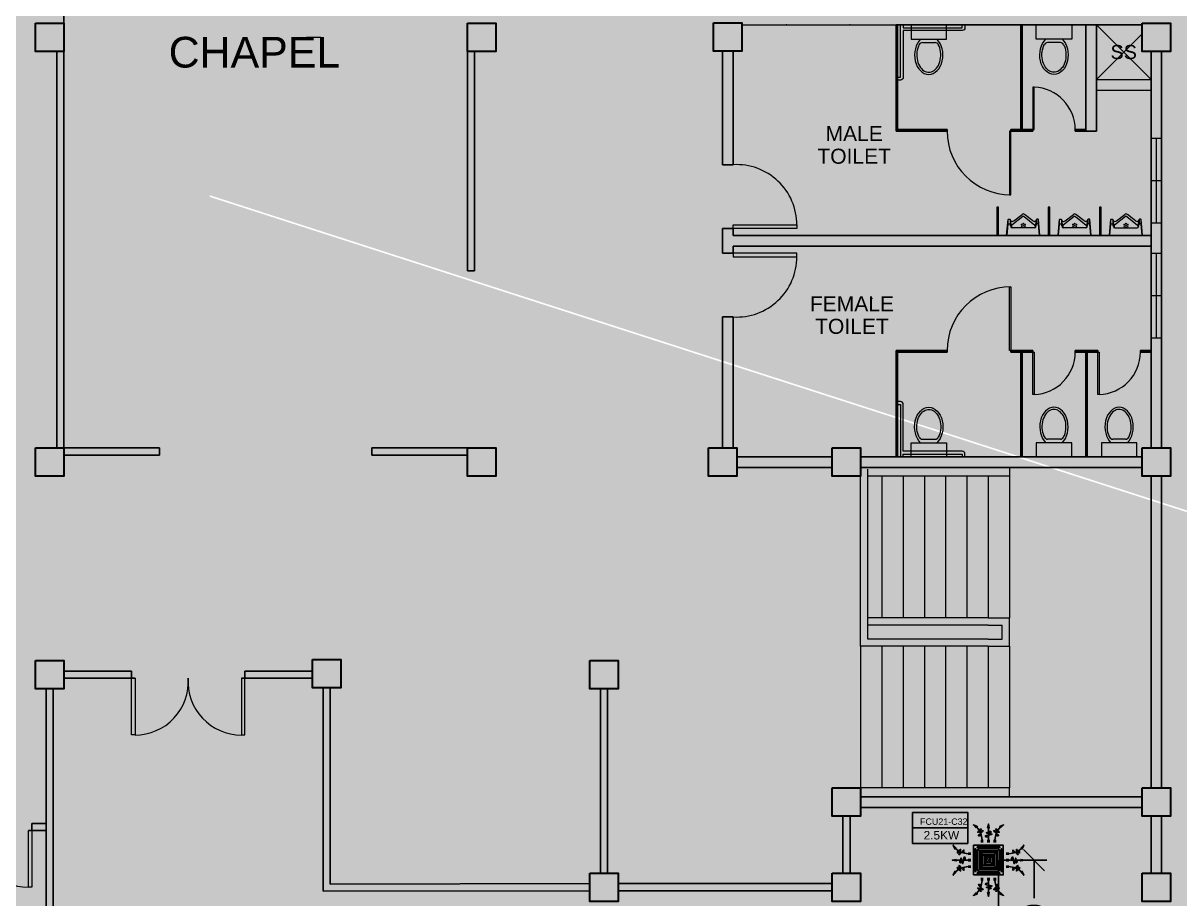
# Model space of a CAD drawing. Header units: millimetres. Extents: x -60 to 576, y -39 to 287.
# Drawn here: x 380.6 to 396.93, y 106.15 to 118.51 of the extents above; entities that cross this region are included whole.
import ezdxf

# ---------------------------------------------------------------- set-up
doc = ezdxf.new("R2010")
doc.units = ezdxf.units.MM
doc.header["$MEASUREMENT"] = 0
for name, color, linetype in [('AIR', 7, 'Continuous'), ('AIR-00', 7, 'Continuous'), ('AIR-01', 7, 'Continuous'), ('AIR-02', 7, 'Continuous'), ('AIR-04', 7, 'Continuous'), ('fcu drain', 7, 'Continuous'), ('label', 7, 'Continuous'), ('Legends', 7, 'Continuous'), ('M-AC-TEXT', 7, 'Continuous')]:
    doc.layers.add(name, color=color, linetype=linetype)
doc.layers.add('door', color=234, linetype='Continuous', lineweight=13)
doc.layers.add('road', color=1, linetype='Continuous', lineweight=20)
doc.styles.add('ar-dim-axis', font='romans.shx', dxfattribs={"width": 0.8})
doc.styles.add('OIP FONT', font='GOTHIC.TTF', dxfattribs={"height": 150})
doc.styles.get("Standard").update_dxf_attribs({"font": 'arial.ttf'})
doc.styles.add('SWISSLT175', font='swissl.ttf', dxfattribs={"height": 0.175})
doc.dimstyles.new('ar-dim-axis', dxfattribs={"dimtxt": 350, "dimasz": 250, "dimexe": 75, "dimexo": 75, "dimgap": 200, "dimtad": 1, "dimdec": 0, "dimzin": 12, "dimdsep": 46, "dimtxsty": 'ar-dim-axis', "dimblk": 'ARCHTICK', "dimcen": 120, "dimclrd": 11, "dimclre": 8, "dimclrt": 4, "dimadec": 0, "dimazin": 3, "dimtm": 1, "dimtfac": 1, "dimtdec": 0, "dimtix": 1, "dimtmove": 2, "dimatfit": 3, "dimldrblk": 'ARCHTICK', "dimfxl": 1, "dimtolj": 1, "dimtzin": 0, "dimarcsym": 1})
doc.dimstyles.new('Copy of dimension', dxfattribs={"dimtxt": 0.3, "dimasz": 0.3, "dimexe": 0.18, "dimexo": 0.0625, "dimgap": 0.09, "dimtad": 0, "dimzin": 0, "dimdsep": 46, "dimtxsty": 'Standard', "dimblk": 'OBLIQUE', "dimcen": 0.09, "dimclrd": 256, "dimclre": 256, "dimclrt": 256, "dimadec": 0, "dimazin": 0, "dimtfac": 1, "dimtofl": 0, "dimtmove": 0, "dimatfit": 3, "dimldrblk": 'OBLIQUE', "dimfxl": 1, "dimtolj": 1, "dimtzin": 0, "dimarcsym": 0})

# ---------------------------------------------------------------- blocks, each defined once
blk = doc.blocks.new('_ARCHTICK')
at = {"color": 0, "linetype": 'ByBlock', "const_width": 0.15}
blk.add_lwpolyline([(-0.5, -0.5), (0.5, 0.5)], dxfattribs=at)
blk = doc.blocks.new('FCU-13000P (CASSETTE SPLIT)')
at = {"layer": 'AIR-00', "ltscale": 3}
for p, q in [((0, 0.523), (0, 1)), ((-0.193, 0.558), (-0.193, 0.487)), ((-0.162, 0.558), (-0.162, 0.487)), ((-0.016, 0.558), (-0.016, 0.487)), ((0.016, 0.558), (0.016, 0.487)), ((0.162, 0.558), (0.162, 0.487)), ((0.193, 0.558), (0.193, 0.487)), ((-0.523, 0), (-1, 0)), ((-0.558, 0.193), (-0.487, 0.193)), ((-0.558, 0.162), (-0.487, 0.162)), ((-0.558, 0.016), (-0.487, 0.016)), ((0.558, 0.193), (0.487, 0.193)), ((0.558, 0.162), (0.487, 0.162)), ((0.558, 0.016), (0.487, 0.016)), ((0.523, 0), (1, 0)), ((-0.558, -0.016), (-0.487, -0.016)), ((-0.558, -0.162), (-0.487, -0.162)), ((-0.558, -0.193), (-0.487, -0.193)), ((0.558, -0.016), (0.487, -0.016)), ((0.558, -0.162), (0.487, -0.162)), ((0.558, -0.193), (0.487, -0.193)), ((-0.193, -0.558), (-0.193, -0.487)), ((-0.162, -0.558), (-0.162, -0.487)), ((-0.016, -0.558), (-0.016, -0.487)), ((0, -0.523), (0, -1)), ((0.016, -0.558), (0.016, -0.487)), ((0.162, -0.558), (0.162, -0.487)), ((0.193, -0.558), (0.193, -0.487))]:
    blk.add_line(p, q, dxfattribs=at)
at = {"layer": 'AIR-00'}
for p, q in [((0.295, -0.295), (-0.295, 0.295)), ((0.295, 0.295), (-0.295, -0.295))]:
    blk.add_line(p, q, dxfattribs=at)
at = {"layer": 'AIR-00', "ltscale": 3}
for points in [[(-0.335, 0.895), (-0.311, 0.932), (-0.416, 0.973)], [(-0.022, 0.89), (0.022, 0.89), (0, 1)], [(0.335, 0.895), (0.311, 0.932), (0.416, 0.973)], [(-0.895, 0.335), (-0.932, 0.311), (-0.973, 0.416)], [(0.895, 0.335), (0.932, 0.311), (0.973, 0.416)], [(-0.89, 0.022), (-0.89, -0.022), (-1, 0)], [(0.89, 0.022), (0.89, -0.022), (1, 0)], [(-0.895, -0.335), (-0.932, -0.311), (-0.973, -0.416)], [(0.895, -0.335), (0.932, -0.311), (0.973, -0.416)], [(-0.335, -0.895), (-0.311, -0.932), (-0.416, -0.973)], [(-0.022, -0.89), (0.022, -0.89), (0, -1)], [(0.335, -0.895), (0.311, -0.932), (0.416, -0.973)]]:
    blk.add_lwpolyline(points, close=True, dxfattribs=at)
at = {"layer": 'AIR-00'}
for points in [[(-0.323, 0.914, -0.171809), (-0.178, 0.558), (-0.178, 0.522)], [(0.323, 0.914, 0.171809), (0.178, 0.558), (0.178, 0.522)], [(-0.914, 0.323, 0.171809), (-0.558, 0.178), (-0.522, 0.178)], [(0.914, 0.323, -0.171809), (0.558, 0.178), (0.522, 0.178)], [(-0.914, -0.323, -0.171809), (-0.558, -0.178), (-0.522, -0.178)], [(0.914, -0.323, 0.171809), (0.558, -0.178), (0.522, -0.178)], [(-0.323, -0.914, 0.171809), (-0.178, -0.558), (-0.178, -0.522)], [(0.323, -0.914, -0.171809), (0.178, -0.558), (0.178, -0.522)]]:
    blk.add_lwpolyline(points, format="xyb", dxfattribs=at)
for points in [[(-0.26, -0.26), (0.26, -0.26), (0.26, 0.26), (-0.26, 0.26)], [(-0.21, -0.21), (0.21, -0.21), (0.21, 0.21), (-0.21, 0.21)], [(-0.16, -0.16), (0.16, -0.16), (0.16, 0.16), (-0.16, 0.16)], [(-0.11, -0.11), (0.11, -0.11), (0.11, 0.11), (-0.11, 0.11)], [(-0.06, -0.06), (0.06, -0.06), (0.06, 0.06), (-0.06, 0.06)]]:
    blk.add_lwpolyline(points, close=True, dxfattribs=at)
at = {"layer": 'AIR-00', "ltscale": 3}
for points in [[(-0.268, 0.84), (-0.231, 0.852), (-0.134, 0.882), (-0.422, 0.704), (0.005, 0.903), (-0.358, 0.645), (-0.239, 0.678), (-0.199, 0.69)], [(0.268, 0.84), (0.231, 0.852), (0.134, 0.882), (0.422, 0.704), (-0.005, 0.903), (0.358, 0.645), (0.239, 0.678), (0.199, 0.69)], [(-0.84, 0.268), (-0.852, 0.231), (-0.882, 0.134), (-0.704, 0.422), (-0.903, -0.005), (-0.645, 0.358), (-0.678, 0.239), (-0.69, 0.199)], [(0.84, 0.268), (0.852, 0.231), (0.882, 0.134), (0.704, 0.422), (0.903, -0.005), (0.645, 0.358), (0.678, 0.239), (0.69, 0.199)], [(-0.84, -0.268), (-0.852, -0.231), (-0.882, -0.134), (-0.704, -0.422), (-0.903, 0.005), (-0.645, -0.358), (-0.678, -0.239), (-0.69, -0.199)], [(0.84, -0.268), (0.852, -0.231), (0.882, -0.134), (0.704, -0.422), (0.903, 0.005), (0.645, -0.358), (0.678, -0.239), (0.69, -0.199)], [(-0.268, -0.84), (-0.231, -0.852), (-0.134, -0.882), (-0.422, -0.704), (0.005, -0.903), (-0.358, -0.645), (-0.239, -0.678), (-0.199, -0.69)], [(0.268, -0.84), (0.231, -0.852), (0.134, -0.882), (0.422, -0.704), (-0.005, -0.903), (0.358, -0.645), (0.239, -0.678), (0.199, -0.69)]]:
    blk.add_open_spline(points, degree=3, knots=[0.0032834, 0.0032834, 0.0032834, 0.0032834, 0.0712567, 0.1924075, 0.3347111, 0.5062145, 0.5813292, 0.5813292, 0.5813292, 0.5813292], dxfattribs=at)
for points in [[(0, 0.8), (0.077, 0.776), (-0.058, 0.755), (0.098, 0.718), (-0.087, 0.663), (0, 0.631)], [(-0.8, 0), (-0.776, -0.077), (-0.755, 0.058), (-0.718, -0.098), (-0.663, 0.087), (-0.631, 0)], [(0.8, 0), (0.776, -0.077), (0.755, 0.058), (0.718, -0.098), (0.663, 0.087), (0.631, 0)], [(0, -0.8), (0.077, -0.776), (-0.058, -0.755), (0.098, -0.718), (-0.087, -0.663), (0, -0.631)]]:
    blk.add_spline(points, degree=3, dxfattribs=at)
for points in [[(-0.416, 0.973), (-0.335, 0.895), (-0.311, 0.932)], [(0, 1), (-0.022, 0.89), (0.022, 0.89)], [(0.416, 0.973), (0.335, 0.895), (0.311, 0.932)], [(-0.973, 0.416), (-0.895, 0.335), (-0.932, 0.311)], [(0.973, 0.416), (0.895, 0.335), (0.932, 0.311)], [(-1, 0), (-0.89, 0.022), (-0.89, -0.022)], [(1, 0), (0.89, 0.022), (0.89, -0.022)], [(-0.973, -0.416), (-0.895, -0.335), (-0.932, -0.311)], [(0.973, -0.416), (0.895, -0.335), (0.932, -0.311)], [(-0.416, -0.973), (-0.335, -0.895), (-0.311, -0.932)], [(0, -1), (-0.022, -0.89), (0.022, -0.89)], [(0.416, -0.973), (0.335, -0.895), (0.311, -0.932)]]:
    blk.add_solid(points, dxfattribs=at)
at = {"layer": 'AIR-01'}
for points in [[(-0.31, 0.372), (0.31, 0.372), (0.31, 0.348), (-0.31, 0.348)], [(-0.373, 0.31), (-0.348, 0.31), (-0.348, -0.31), (-0.373, -0.31)], [(0.372, 0.31), (0.348, 0.31), (0.348, -0.31), (0.372, -0.31)], [(-0.31, -0.373), (0.31, -0.373), (0.31, -0.348), (-0.31, -0.348)]]:
    blk.add_lwpolyline(points, close=True, dxfattribs=at)
at = {"layer": 'AIR-02'}
blk.add_lwpolyline([(-0.26, -0.31), (0.26, -0.31, 0.414214), (0.31, -0.26), (0.31, 0.26, 0.414214), (0.26, 0.31), (-0.26, 0.31, 0.414214), (-0.31, 0.26), (-0.31, -0.26, 0.414214)], format="xyb", close=True, dxfattribs=at)
at = {"layer": 'AIR-04'}
blk.add_lwpolyline([(-0.41, -0.41), (0.41, -0.41), (0.41, 0.41), (-0.41, 0.41)], close=True, dxfattribs=at)
blk = doc.blocks.new('_Oblique')
at = {"color": 0, "linetype": 'ByBlock', "lineweight": -2}
blk.add_line((-0.5, -0.5), (0.5, 0.5), dxfattribs=at)
blk = doc.blocks.new('*D260')
at = {"lineweight": -2, "transparency": 16777216}
for p, q in [((394.431, 106.695), (395.051, 106.695)), ((394.871, 106.695), (394.871, 106.158)), ((394.871, 104.657), (394.871, 105.194)), ((394.431, 104.657), (395.051, 104.657))]:
    blk.add_line(p, q, dxfattribs=at)
at = {"layer": 'Defpoints', "color": 0, "transparency": 16777216}
for p in [(394.368, 106.695), (394.871, 106.695), (394.368, 104.657)]:
    blk.add_point(p, dxfattribs=at)
at = {"lineweight": -2, "transparency": 16777216, "xscale": 0.3, "yscale": 0.3, "zscale": 0.3}
for p, rotation in [((394.871, 106.695), 90), ((394.871, 104.657), 270)]:
    blk.add_blockref('_Oblique', p, dxfattribs=dict(at, rotation=rotation))
at = {"transparency": 16777216, "insert": (394.871, 105.676), "char_height": 0.3, "attachment_point": 5, "rotation": 90}
blk.add_mtext('\\A1;2.00', dxfattribs=at)

msp = doc.modelspace()

# ---------------------------------------------------------------- linework, layer by layer
at = {"color": 8, "lineweight": 25}
for p, q in [((381.173, 122.84), (381.173, 112.515)), ((390.748, 118.485), (392.926, 118.49)), ((381.073, 112.515), (381.073, 118.115)), ((386.873, 115.015), (386.873, 118.115)), ((386.973, 115.015), (386.973, 118.115)), ((386.973, 115.015), (386.873, 115.015)), ((381.173, 112.515), (382.523, 112.515)), ((381.173, 112.415), (382.523, 112.415)), ((382.523, 112.415), (382.523, 112.515)), ((385.523, 112.515), (386.873, 112.515)), ((385.523, 112.415), (385.523, 112.515)), ((385.523, 112.415), (386.873, 112.415)), ((388.748, 109.113), (388.748, 106.513)), ((388.848, 109.113), (388.848, 106.513))]:
    msp.add_line(p, q, dxfattribs=at)
at = {"color": 8, "linetype": 'ByBlock', "lineweight": 25}
for p, q in [((392.946, 118.49), (396.398, 118.49)), ((395.603, 116.99), (395.603, 118.49)), ((395.753, 116.99), (395.753, 118.49)), ((390.473, 118.117), (390.473, 116.515)), ((390.623, 118.117), (390.623, 116.515)), ((396.523, 118.115), (396.523, 115.688)), ((396.523, 118.115), (396.523, 115.588)), ((396.673, 118.115), (396.673, 112.515)), ((395.603, 116.99), (395.753, 116.99)), ((390.623, 116.515), (390.473, 116.515)), ((390.473, 115.615), (390.473, 115.265)), ((390.623, 115.615), (390.623, 115.515)), ((396.523, 115.515), (390.623, 115.515)), ((396.523, 115.588), (396.523, 112.515)), ((390.623, 115.365), (390.623, 115.265)), ((396.523, 115.365), (390.623, 115.365)), ((390.623, 114.366), (390.473, 114.366)), ((390.473, 114.365), (390.473, 112.516)), ((390.623, 114.365), (390.623, 112.515)), ((392.023, 112.39), (390.673, 112.39)), ((392.423, 112.39), (392.673, 112.39)), ((392.673, 112.39), (394.673, 112.39)), ((396.398, 112.39), (394.673, 112.39)), ((392.023, 112.24), (390.673, 112.24)), ((392.423, 112.24), (392.673, 112.24)), ((392.673, 112.24), (394.673, 112.24)), ((396.398, 112.24), (394.673, 112.24)), ((396.523, 112.115), (396.523, 107.715)), ((396.673, 112.115), (396.673, 107.715)), ((396.523, 107.715), (396.523, 110.988)), ((396.673, 107.715), (396.673, 110.988)), ((381.173, 109.363), (382.129, 109.363)), ((382.129, 109.263), (382.129, 109.363)), ((383.729, 109.363), (384.685, 109.363)), ((383.729, 109.263), (383.729, 109.363)), ((380.923, 109.113), (380.923, 103.538)), ((381.023, 109.113), (381.023, 103.538)), ((381.173, 109.263), (382.179, 109.263)), ((383.679, 109.263), (384.685, 109.263)), ((384.835, 109.128), (384.835, 106.258)), ((384.935, 109.128), (384.935, 106.358)), ((396.398, 107.59), (392.423, 107.59)), ((392.173, 106.513), (392.173, 107.315)), ((392.273, 106.513), (392.273, 107.315)), ((396.398, 107.44), (392.423, 107.44)), ((396.523, 107.315), (396.523, 106.513)), ((396.523, 106.513), (396.523, 107.315)), ((396.673, 107.315), (396.673, 106.513)), ((396.673, 106.513), (396.673, 107.315)), ((380.723, 107.213), (380.923, 107.213)), ((380.723, 107.113), (380.723, 107.213)), ((380.673, 107.113), (380.923, 107.113)), ((388.598, 106.363), (384.935, 106.358)), ((388.998, 106.363), (392.023, 106.363)), ((388.598, 106.263), (384.835, 106.258)), ((388.998, 106.263), (392.023, 106.263))]:
    msp.add_line(p, q, dxfattribs=at)
at = {"color": 8, "lineweight": 9}
for p, q in [((393.135, 118.49), (393.135, 118.29)), ((393.635, 118.49), (393.135, 118.49)), ((393.635, 118.29), (393.635, 118.49)), ((394.903, 118.29), (394.903, 118.49)), ((394.903, 118.49), (395.403, 118.49)), ((395.403, 118.49), (395.403, 118.29)), ((384.601, 118.315), (384.801, 118.315)), ((393.135, 118.29), (393.635, 118.29)), ((395.403, 118.29), (394.903, 118.29)), ((393.295, 118.24), (393.476, 118.24)), ((395.244, 118.24), (395.063, 118.24)), ((394.587, 115.724), (394.702, 115.814)), ((394.854, 115.724), (394.739, 115.814)), ((395.312, 115.724), (395.427, 115.814)), ((395.579, 115.724), (395.464, 115.814)), ((396.037, 115.724), (396.152, 115.814)), ((396.304, 115.724), (396.189, 115.814)), ((394.485, 115.518), (394.505, 115.74)), ((394.49, 115.518), (394.505, 115.675)), ((394.505, 115.676), (394.505, 115.74)), ((394.51, 115.745), (394.53, 115.745)), ((394.51, 115.68), (394.531, 115.68)), ((394.537, 115.731), (394.535, 115.74)), ((394.535, 115.74), (394.535, 115.677)), ((394.542, 115.641), (394.536, 115.676)), ((394.551, 115.643), (394.537, 115.731)), ((394.551, 115.643), (394.554, 115.626)), ((394.557, 115.715), (394.561, 115.715)), ((394.711, 115.782), (394.558, 115.662)), ((394.73, 115.782), (394.883, 115.662)), ((394.884, 115.715), (394.88, 115.715)), ((394.89, 115.643), (394.887, 115.626)), ((394.89, 115.643), (394.904, 115.731)), ((394.898, 115.641), (394.905, 115.676)), ((394.904, 115.731), (394.905, 115.74)), ((394.905, 115.74), (394.905, 115.677)), ((394.93, 115.745), (394.91, 115.745)), ((394.931, 115.68), (394.91, 115.68)), ((394.935, 115.676), (394.935, 115.74)), ((394.955, 115.518), (394.935, 115.74)), ((394.95, 115.518), (394.936, 115.675)), ((395.21, 115.518), (395.23, 115.74)), ((395.215, 115.518), (395.23, 115.675)), ((395.23, 115.676), (395.23, 115.74)), ((395.235, 115.745), (395.255, 115.745)), ((395.235, 115.68), (395.256, 115.68)), ((395.262, 115.731), (395.26, 115.74)), ((395.26, 115.74), (395.26, 115.677)), ((395.267, 115.641), (395.261, 115.676)), ((395.276, 115.643), (395.262, 115.731)), ((395.276, 115.643), (395.279, 115.626)), ((395.282, 115.715), (395.286, 115.715)), ((395.436, 115.782), (395.283, 115.662)), ((395.455, 115.782), (395.608, 115.662)), ((395.609, 115.715), (395.605, 115.715)), ((395.615, 115.643), (395.612, 115.626)), ((395.615, 115.643), (395.629, 115.731)), ((395.623, 115.641), (395.63, 115.676)), ((395.629, 115.731), (395.63, 115.74)), ((395.63, 115.74), (395.63, 115.677)), ((395.655, 115.745), (395.635, 115.745)), ((395.656, 115.68), (395.635, 115.68)), ((395.66, 115.676), (395.66, 115.74)), ((395.68, 115.518), (395.66, 115.74)), ((395.675, 115.518), (395.661, 115.675)), ((395.935, 115.518), (395.955, 115.74)), ((395.94, 115.518), (395.955, 115.675)), ((395.955, 115.676), (395.955, 115.74)), ((395.96, 115.745), (395.98, 115.745)), ((395.96, 115.68), (395.981, 115.68)), ((395.987, 115.731), (395.985, 115.74)), ((395.985, 115.74), (395.985, 115.677)), ((395.992, 115.641), (395.986, 115.676)), ((396.001, 115.643), (395.987, 115.731)), ((396.001, 115.643), (396.004, 115.626)), ((396.007, 115.715), (396.011, 115.715)), ((396.161, 115.782), (396.008, 115.662)), ((396.18, 115.782), (396.333, 115.662)), ((396.334, 115.715), (396.33, 115.715)), ((396.34, 115.643), (396.337, 115.626)), ((396.34, 115.643), (396.354, 115.731)), ((396.348, 115.641), (396.355, 115.676)), ((396.354, 115.731), (396.355, 115.74)), ((396.355, 115.74), (396.355, 115.677)), ((396.38, 115.745), (396.36, 115.745)), ((396.381, 115.68), (396.36, 115.68)), ((396.385, 115.676), (396.385, 115.74)), ((396.405, 115.518), (396.385, 115.74)), ((396.4, 115.518), (396.386, 115.675)), ((394.493, 115.515), (394.488, 115.515)), ((394.948, 115.515), (394.493, 115.515)), ((394.879, 115.625), (394.562, 115.625)), ((394.634, 115.515), (394.564, 115.515)), ((394.948, 115.515), (394.952, 115.515)), ((395.218, 115.515), (395.213, 115.515)), ((395.673, 115.515), (395.218, 115.515)), ((395.604, 115.625), (395.287, 115.625)), ((395.359, 115.515), (395.289, 115.515)), ((395.673, 115.515), (395.677, 115.515)), ((395.943, 115.515), (395.938, 115.515)), ((395.943, 115.515), (396.398, 115.515)), ((396.012, 115.625), (396.329, 115.625)), ((396.256, 115.515), (396.326, 115.515)), ((396.398, 115.515), (396.402, 115.515)), ((393.135, 112.39), (393.135, 112.59)), ((393.135, 112.59), (393.635, 112.59)), ((393.295, 112.64), (393.476, 112.64)), ((393.635, 112.59), (393.635, 112.39)), ((394.903, 112.59), (394.903, 112.39)), ((395.403, 112.59), (394.903, 112.59)), ((395.244, 112.64), (395.063, 112.64)), ((395.403, 112.39), (395.403, 112.59)), ((395.823, 112.59), (395.823, 112.39)), ((396.323, 112.59), (395.823, 112.59)), ((396.164, 112.64), (395.983, 112.64)), ((396.323, 112.39), (396.323, 112.59)), ((393.635, 112.39), (393.135, 112.39)), ((394.903, 112.39), (395.403, 112.39)), ((395.823, 112.39), (396.323, 112.39))]:
    msp.add_line(p, q, dxfattribs=at)
at = {"color": 8, "linetype": 'ByBlock', "lineweight": 9}
for p, q in [((395.753, 118.49), (396.523, 117.72)), ((396.398, 118.365), (395.753, 117.72)), ((395.753, 117.72), (396.523, 117.72)), ((395.753, 117.57), (396.523, 117.57)), ((396.523, 116.888), (396.673, 116.888)), ((396.598, 116.888), (396.598, 115.688)), ((396.673, 116.888), (396.673, 115.688)), ((396.673, 116.288), (396.523, 116.288)), ((396.673, 115.688), (396.523, 115.688)), ((396.523, 115.515), (396.523, 115.615)), ((396.523, 115.365), (396.523, 115.265)), ((396.523, 115.265), (396.673, 115.265)), ((396.598, 115.265), (396.598, 114.065)), ((396.673, 115.265), (396.673, 114.065)), ((396.673, 114.665), (396.523, 114.665)), ((396.673, 114.065), (396.523, 114.065)), ((390.623, 112.515), (390.473, 112.515)), ((392.423, 112.115), (392.423, 112.24)), ((392.523, 112.115), (392.523, 112.215)), ((394.523, 112.24), (394.523, 112.115)), ((392.423, 109.715), (392.423, 112.115)), ((392.523, 109.815), (392.523, 112.115)), ((394.523, 112.115), (392.523, 112.115)), ((392.723, 112.115), (392.723, 110.115)), ((393.023, 112.115), (393.023, 110.115)), ((393.323, 112.115), (393.323, 110.115)), ((393.623, 112.115), (393.623, 110.115)), ((393.923, 112.115), (393.923, 110.115)), ((394.223, 112.115), (394.223, 110.115)), ((394.523, 112.115), (394.523, 110.115)), ((394.223, 110.115), (392.523, 110.115)), ((394.223, 110.115), (394.523, 110.115)), ((394.523, 110.015), (394.523, 110.115)), ((394.223, 110.015), (392.523, 110.015)), ((394.223, 110.015), (394.423, 110.015)), ((394.423, 109.815), (394.423, 110.015)), ((394.523, 109.815), (394.523, 110.015)), ((394.223, 109.815), (392.523, 109.815)), ((394.223, 109.815), (394.423, 109.815)), ((394.523, 109.715), (394.523, 109.815)), ((394.223, 109.715), (392.423, 109.715)), ((392.423, 109.715), (392.423, 107.715)), ((392.723, 109.715), (392.723, 107.715)), ((393.023, 109.715), (393.023, 107.715)), ((393.323, 109.715), (393.323, 107.715)), ((393.623, 109.715), (393.623, 107.715)), ((393.923, 109.715), (393.923, 107.715)), ((394.223, 109.715), (394.223, 107.715)), ((394.223, 109.715), (394.523, 109.715)), ((394.523, 109.715), (394.523, 107.715)), ((394.523, 107.715), (392.423, 107.715)), ((392.423, 107.59), (392.423, 107.715)), ((394.523, 107.59), (394.523, 107.715)), ((380.773, 107.113), (380.673, 107.113)), ((392.423, 106.513), (392.423, 106.388))]:
    msp.add_line(p, q, dxfattribs=at)
at = {"color": 8, "linetype": 'ByBlock', "lineweight": 25, "ltscale": 0.3}
for p, q in [((390.623, 115.615), (390.473, 115.615)), ((390.623, 115.265), (390.473, 115.265))]:
    msp.add_line(p, q, dxfattribs=at)
at = {"color": 8, "lineweight": 35}
msp.add_lwpolyline([(380.773, 118.515), (381.173, 118.515), (381.173, 118.115), (380.773, 118.115)], close=True, dxfattribs=at)
at = {"color": 8, "linetype": 'ByBlock', "lineweight": 35}
for points in [[(386.873, 118.515), (387.273, 118.515), (387.273, 118.115), (386.873, 118.115)], [(390.348, 118.517), (390.748, 118.517), (390.748, 118.117), (390.348, 118.117)], [(396.398, 118.515), (396.798, 118.515), (396.798, 118.115), (396.398, 118.115)], [(380.773, 112.515), (381.173, 112.515), (381.173, 112.115), (380.773, 112.115)], [(386.873, 112.515), (387.273, 112.515), (387.273, 112.115), (386.873, 112.115)], [(390.273, 112.515), (390.673, 112.515), (390.673, 112.115), (390.273, 112.115)], [(392.023, 112.515), (392.423, 112.515), (392.423, 112.115), (392.023, 112.115)], [(396.398, 112.515), (396.798, 112.515), (396.798, 112.115), (396.398, 112.115)], [(380.773, 109.513), (381.173, 109.513), (381.173, 109.113), (380.773, 109.113)], [(384.685, 109.528), (385.085, 109.528), (385.085, 109.128), (384.685, 109.128)], [(388.598, 109.513), (388.998, 109.513), (388.998, 109.113), (388.598, 109.113)], [(392.023, 107.715), (392.423, 107.715), (392.423, 107.315), (392.023, 107.315)], [(396.398, 107.715), (396.798, 107.715), (396.798, 107.315), (396.398, 107.315)], [(388.598, 106.513), (388.998, 106.513), (388.998, 106.113), (388.598, 106.113)], [(392.023, 106.513), (392.423, 106.513), (392.423, 106.113), (392.023, 106.113)], [(396.398, 106.513), (396.798, 106.513), (396.798, 106.113), (396.398, 106.113)]]:
    msp.add_lwpolyline(points, close=True, dxfattribs=at)
at = {"color": 8, "linetype": 'ByBlock', "lineweight": 25}
for points in [[(392.926, 118.49), (392.946, 118.49), (392.946, 117.01), (392.926, 117.01)], [(394.703, 118.49), (394.683, 118.49), (394.683, 117.01), (394.703, 117.01)], [(392.926, 116.99), (392.926, 117.01), (393.644, 117.01), (393.644, 116.99)], [(394.544, 116.99), (394.544, 117.01), (394.853, 117.01), (394.853, 116.99)], [(395.453, 116.99), (395.603, 116.99), (395.603, 117.01), (395.453, 117.01)]]:
    msp.add_lwpolyline(points, close=True, dxfattribs=at)
at = {"color": 8, "linetype": 'ByBlock', "lineweight": 9, "ltscale": 0.4}
msp.add_lwpolyline([(393.026, 117.75, -0.414214), (392.986, 117.71), (392.946, 117.71), (392.946, 117.75), (392.986, 117.75), (392.986, 118.49), (393.026, 118.49), (393.026, 118.45), (393.856, 118.45), (393.856, 118.49), (393.896, 118.49), (393.896, 118.45, -0.414214), (393.856, 118.41), (393.026, 118.41)], format="xyb", close=True, dxfattribs=at)
at = {"color": 8, "linetype": 'ByBlock', "lineweight": 13}
for points in [[(394.853, 117.01), (394.873, 117.01), (394.873, 117.61), (394.853, 117.61)], [(394.544, 116.99), (394.524, 116.99), (394.524, 116.09), (394.544, 116.09)], [(394.544, 116.99), (394.524, 116.99), (394.524, 116.09), (394.544, 116.09)]]:
    msp.add_lwpolyline(points, close=True, dxfattribs=at)
at = {"color": 8, "lineweight": 9}
for points in [[(396.523, 116.888), (396.673, 116.888), (396.673, 115.688), (396.523, 115.688)], [(396.523, 115.265), (396.673, 115.265), (396.673, 114.065), (396.523, 114.065)]]:
    msp.add_lwpolyline(points, close=True, dxfattribs=at)
at = {"color": 8, "linetype": 'ByBlock', "lineweight": 9}
for points in [[(394.368, 115.915), (394.348, 115.915), (394.348, 115.515), (394.368, 115.515)], [(395.093, 115.915), (395.073, 115.915), (395.073, 115.515), (395.093, 115.515)], [(395.818, 115.915), (395.798, 115.915), (395.798, 115.515), (395.818, 115.515)], [(380.773, 109.513), (381.173, 109.513), (381.173, 109.113), (380.773, 109.113)], [(384.685, 109.528), (385.085, 109.528), (385.085, 109.128), (384.685, 109.128)]]:
    msp.add_lwpolyline(points, close=True, dxfattribs=at)
at = {"color": 8, "lineweight": 13, "ltscale": 0.03}
for points in [[(390.623, 115.615), (390.623, 115.665), (391.523, 115.665), (391.523, 115.615)], [(390.623, 115.265), (390.623, 115.215), (391.523, 115.215), (391.523, 115.265)], [(382.129, 109.263), (382.179, 109.263), (382.179, 108.463), (382.129, 108.463)], [(383.729, 109.263), (383.679, 109.263), (383.679, 108.463), (383.729, 108.463)], [(380.673, 107.113), (380.723, 107.113), (380.723, 106.313), (380.673, 106.313)]]:
    msp.add_lwpolyline(points, close=True, dxfattribs=at)
at = {"color": 8, "lineweight": 9}
for centre in [(394.695, 115.672), (394.695, 115.647), (394.72, 115.685), (394.72, 115.66), (394.72, 115.635), (394.745, 115.672), (394.745, 115.647), (395.42, 115.672), (395.42, 115.647), (395.445, 115.685), (395.445, 115.66), (395.445, 115.635), (395.47, 115.672), (395.47, 115.647), (396.145, 115.672), (396.145, 115.647), (396.17, 115.685), (396.17, 115.66), (396.17, 115.635), (396.195, 115.672), (396.195, 115.647)]:
    msp.add_circle(centre, 0.004, dxfattribs=at)
for centre, radius, start, end in [((393.295, 118.19), 0.05, 90, 151.8499), ((393.476, 118.19), 0.05, 28.0084, 90), ((395.063, 118.19), 0.05, 90, 151.9916), ((395.244, 118.19), 0.05, 28.1501, 90), ((394.72, 115.79), 0.03, 52.8153, 127.1847), ((395.445, 115.79), 0.03, 52.8153, 127.1847), ((396.17, 115.79), 0.03, 52.8153, 127.1847), ((394.51, 115.74), 0.005, 90, 180), ((394.51, 115.675), 0.005, 90, 176.5318), ((394.53, 115.74), 0.005, 0, 90), ((394.531, 115.675), 0.005, 10.3048, 90), ((394.557, 115.735), 0.02, 189.2901, 270), ((394.562, 115.645), 0.02, 190.3048, 270), ((394.571, 115.646), 0.02, 129.3163, 189.2901), ((394.561, 115.755), 0.04, 270, 309.3163), ((394.72, 115.77), 0.015, 50.6837, 129.3163), ((394.88, 115.755), 0.04, 230.6837, 270), ((394.879, 115.645), 0.02, 270, 349.6952), ((394.87, 115.646), 0.02, 350.7099, 50.6837), ((394.884, 115.735), 0.02, 270, 350.7099), ((394.91, 115.74), 0.005, 90, 180), ((394.91, 115.675), 0.005, 90, 169.6952), ((394.93, 115.74), 0.005, 0, 90), ((394.931, 115.675), 0.005, 3.4682, 90), ((395.235, 115.74), 0.005, 90, 180), ((395.235, 115.675), 0.005, 90, 176.5318), ((395.255, 115.74), 0.005, 0, 90), ((395.256, 115.675), 0.005, 10.3048, 90), ((395.282, 115.735), 0.02, 189.2901, 270), ((395.287, 115.645), 0.02, 190.3048, 270), ((395.296, 115.646), 0.02, 129.3163, 189.2901), ((395.286, 115.755), 0.04, 270, 309.3163), ((395.445, 115.77), 0.015, 50.6837, 129.3163), ((395.605, 115.755), 0.04, 230.6837, 270), ((395.604, 115.645), 0.02, 270, 349.6952), ((395.595, 115.646), 0.02, 350.7099, 50.6837), ((395.609, 115.735), 0.02, 270, 350.7099), ((395.635, 115.74), 0.005, 90, 180), ((395.635, 115.675), 0.005, 90, 169.6952), ((395.655, 115.74), 0.005, 0, 90), ((395.656, 115.675), 0.005, 3.4682, 90), ((395.96, 115.74), 0.005, 90, 180), ((395.96, 115.675), 0.005, 90, 176.5318), ((395.98, 115.74), 0.005, 0, 90), ((395.981, 115.675), 0.005, 10.3048, 90), ((396.007, 115.735), 0.02, 189.2901, 270), ((396.012, 115.645), 0.02, 190.3048, 270), ((396.021, 115.646), 0.02, 129.3163, 189.2901), ((396.011, 115.755), 0.04, 270, 309.3163), ((396.17, 115.77), 0.015, 50.6837, 129.3163), ((396.33, 115.755), 0.04, 230.6837, 270), ((396.329, 115.645), 0.02, 270, 349.6952), ((396.32, 115.646), 0.02, 350.7099, 50.6837), ((396.334, 115.735), 0.02, 270, 350.7099), ((396.36, 115.74), 0.005, 90, 180), ((396.36, 115.675), 0.005, 90, 169.6952), ((396.38, 115.74), 0.005, 0, 90), ((396.381, 115.675), 0.005, 3.4682, 90), ((394.488, 115.518), 0.003, 176.1859, 270), ((394.493, 115.518), 0.003, 176.5318, 270), ((394.695, 115.622), 0.004, 35.6754, 144.3246), ((394.745, 115.622), 0.004, 35.6754, 144.3246), ((394.948, 115.518), 0.003, 270, 3.4682), ((394.952, 115.518), 0.003, 270, 3.8141), ((395.213, 115.518), 0.003, 176.1859, 270), ((395.218, 115.518), 0.003, 176.5318, 270), ((395.42, 115.622), 0.004, 35.6754, 144.3246), ((395.47, 115.622), 0.004, 35.6754, 144.3246), ((395.673, 115.518), 0.003, 270, 3.4682), ((395.677, 115.518), 0.003, 270, 3.8141), ((395.938, 115.518), 0.003, 176.1859, 270), ((395.943, 115.518), 0.003, 176.5318, 270), ((396.145, 115.622), 0.004, 35.6754, 144.3246), ((396.195, 115.622), 0.004, 35.6754, 144.3246), ((396.398, 115.518), 0.003, 270, 3.4682), ((396.402, 115.518), 0.003, 270, 3.8141), ((393.295, 112.69), 0.05, 208.1501, 270), ((393.476, 112.69), 0.05, 270, 331.9916), ((395.063, 112.69), 0.05, 208.0084, 270), ((395.244, 112.69), 0.05, 270, 331.8499), ((395.983, 112.69), 0.05, 208.0084, 270), ((396.164, 112.69), 0.05, 270, 331.8499)]:
    msp.add_arc(centre, radius, start, end, dxfattribs=at)
at = {"color": 8, "linetype": 'ByBlock', "lineweight": 13}
for centre, radius, start, end in [((394.852, 117.009), 0.601, 0.0238, 88.0341), ((394.544, 116.99), 0.9, 180, 270)]:
    msp.add_arc(centre, radius, start, end, dxfattribs=at)
at = {"color": 8, "lineweight": 13, "ltscale": 0.03}
for centre, radius, start, end in [((390.672, 115.665), 0.851, 0, 93.2732), ((390.672, 115.215), 0.851, 266.7268, 0), ((382.179, 109.214), 0.752, 270, 3.6952), ((383.679, 109.214), 0.752, 176.3048, 270), ((380.673, 107.064), 0.752, 176.3048, 270)]:
    msp.add_arc(centre, radius, start, end, dxfattribs=at)
at = {"color": 8, "lineweight": 9}
for centre, major_axis in [((393.385, 118.065), (0, 0.275)), ((395.153, 112.815), (0, -0.275)), ((396.073, 112.815), (0, -0.275))]:
    msp.add_ellipse(centre, major_axis=major_axis, ratio=0.727273, start_param=0.612555, end_param=5.670631, dxfattribs=at)
at = {"color": 8, "lineweight": 9, "extrusion": (0, 0, -1)}
for centre, major_axis in [((395.153, 118.065), (0, 0.275)), ((393.385, 112.815), (0, -0.275))]:
    msp.add_ellipse(centre, major_axis=major_axis, ratio=0.727273, start_param=0.612555, end_param=5.670631, dxfattribs=at)
at = {"color": 8, "lineweight": 9}
for points in [[(393.251, 118.213), (393.242, 118.197), (393.235, 118.179), (393.208, 118.088), (393.213, 118), (393.271, 117.869), (393.321, 117.827), (393.419, 117.814), (393.471, 117.84), (393.545, 117.951), (393.563, 118.035), (393.547, 118.149), (393.536, 118.184), (393.52, 118.213)], [(395.288, 118.213), (395.296, 118.197), (395.304, 118.179), (395.331, 118.088), (395.326, 118), (395.268, 117.869), (395.218, 117.827), (395.12, 117.814), (395.067, 117.84), (394.993, 117.951), (394.976, 118.035), (394.991, 118.149), (395.003, 118.184), (395.018, 118.213)], [(393.251, 112.666), (393.242, 112.682), (393.235, 112.701), (393.208, 112.792), (393.213, 112.879), (393.271, 113.011), (393.321, 113.052), (393.419, 113.065), (393.471, 113.039), (393.545, 112.928), (393.563, 112.844), (393.547, 112.731), (393.536, 112.696), (393.52, 112.666)], [(395.288, 112.666), (395.296, 112.682), (395.304, 112.701), (395.331, 112.792), (395.326, 112.879), (395.268, 113.011), (395.218, 113.052), (395.12, 113.065), (395.067, 113.039), (394.993, 112.928), (394.976, 112.844), (394.991, 112.731), (395.003, 112.696), (395.018, 112.666)], [(396.208, 112.666), (396.216, 112.682), (396.224, 112.701), (396.251, 112.792), (396.246, 112.879), (396.188, 113.011), (396.138, 113.052), (396.04, 113.065), (395.987, 113.039), (395.913, 112.928), (395.896, 112.844), (395.911, 112.731), (395.923, 112.696), (395.938, 112.666)]]:
    msp.add_open_spline(points, degree=3, knots=[0.937253, 0.937253, 0.937253, 0.937253, 1.185372, 1.185372, 2.113864, 2.113864, 3.042356, 3.042356, 3.970847, 3.970847, 4.899339, 4.899339, 5.346062, 5.346062, 5.346062, 5.346062], dxfattribs=at)
for p in [(391.377, 118.49), (392.27, 118.49), (394.72, 115.515), (395.445, 115.515), (396.17, 115.515), (392.27, 112.515)]:
    msp.add_point(p, dxfattribs=at)
at = {"color": 8, "linetype": 'ByBlock', "lineweight": 9, "ltscale": 0.3}
for p in [(396.138, 118.105), (392.583, 114.627)]:
    msp.add_point(p, dxfattribs=at)
at = {"color": 8, "linetype": 'ByBlock', "lineweight": 9}
for p in [(395.083, 115.863), (395.808, 115.863)]:
    msp.add_point(p, dxfattribs=at)
at = {"layer": 'door', "color": 8, "linetype": 'ByBlock', "lineweight": 13}
for points in [[(394.544, 113.89), (394.524, 113.89), (394.524, 114.79), (394.544, 114.79)], [(394.544, 113.89), (394.524, 113.89), (394.524, 114.79), (394.544, 114.79)], [(394.853, 113.87), (394.873, 113.87), (394.873, 113.27), (394.853, 113.27)], [(395.773, 113.87), (395.793, 113.87), (395.793, 113.27), (395.773, 113.27)]]:
    msp.add_lwpolyline(points, close=True, dxfattribs=at)
at = {"layer": 'door', "color": 8, "linetype": 'ByBlock', "lineweight": 25}
for points in [[(392.926, 113.89), (392.926, 113.87), (393.644, 113.87), (393.644, 113.89)], [(392.926, 112.39), (392.946, 112.39), (392.946, 113.87), (392.926, 113.87)], [(394.544, 113.89), (394.544, 113.87), (394.853, 113.87), (394.853, 113.89)], [(394.703, 112.39), (394.683, 112.39), (394.683, 113.87), (394.703, 113.87)], [(395.453, 113.89), (395.773, 113.89), (395.773, 113.87), (395.453, 113.87)], [(395.623, 112.39), (395.603, 112.39), (395.603, 113.87), (395.623, 113.87)], [(396.523, 113.89), (396.373, 113.89), (396.373, 113.87), (396.523, 113.87)]]:
    msp.add_lwpolyline(points, close=True, dxfattribs=at)
at = {"layer": 'door', "color": 8, "linetype": 'ByBlock', "lineweight": 13}
for centre, radius, start, end in [((394.544, 113.89), 0.9, 90, 180), ((394.852, 113.87), 0.601, 271.9659, 359.9762), ((395.772, 113.87), 0.601, 271.9659, 359.9762)]:
    msp.add_arc(centre, radius, start, end, dxfattribs=at)
at = {"layer": 'fcu drain', "linetype": 'Continuous'}
msp.add_line((394.368, 102.665), (394.368, 106.695), dxfattribs=at)
at = {"layer": 'Legends', "linetype": 'Continuous', "lineweight": 25}
msp.add_line((393.157, 107.149), (393.935, 107.149), dxfattribs=at)
at = {"layer": 'Legends'}
msp.add_lwpolyline([(393.157, 107.368), (393.935, 107.368), (393.935, 106.931), (393.157, 106.931)], close=True, dxfattribs=at)
at = {"layer": 'road', "color": 8, "linetype": 'ByBlock', "lineweight": 9, "ltscale": 0.4}
msp.add_lwpolyline([(393.026, 113.13, 0.414214), (392.986, 113.17), (392.946, 113.17), (392.946, 113.13), (392.986, 113.13), (392.986, 112.39), (393.026, 112.39), (393.026, 112.43), (393.856, 112.43), (393.856, 112.39), (393.896, 112.39), (393.896, 112.43, 0.414214), (393.856, 112.47), (393.026, 112.47)], format="xyb", close=True, dxfattribs=at)

# ---------------------------------------------------------------- block references
at = {"layer": 'AIR', "xscale": 0.5113536813550488, "yscale": 0.5113536813550488, "zscale": 0.5113536813550488}
msp.add_blockref('FCU-13000P (CASSETTE SPLIT)', (394.228, 106.695), dxfattribs=at)

# ---------------------------------------------------------------- texts
at = {"color": 8, "linetype": 'ByBlock', "lineweight": 9, "ltscale": 0.4, "insert": (396.138, 118.105), "char_height": 0.2, "attachment_point": 5, "line_spacing_factor": 0.9, "style": 'SWISSLT175'}
msp.add_mtext('SS', dxfattribs=at)
at = {"layer": 'label', "color": 8, "linetype": 'ByBlock', "lineweight": 9, "ltscale": 0.4, "attachment_point": 5, "line_spacing_factor": 0.9, "style": 'SWISSLT175'}
for s, insert, char_height in [('CHAPEL', (383.864, 118.101), 0.4334), ('MALE\\PTOILET', (392.332, 116.793), 0.2125), ('FEMALE\\PTOILET', (392.3, 114.391), 0.2125)]:
    msp.add_mtext(s, dxfattribs=dict(at, insert=insert, char_height=char_height))
at = {"layer": 'Legends', "linetype": 'Continuous', "lineweight": 25, "attachment_point": 1}
for s, width, insert, char_height in [('FCU21-C32', 0.44811, (393.262, 107.284), 0.09), ('2.5KW', 0.23674, (393.312, 107.107), 0.12)]:
    msp.add_mtext_dynamic_manual_height_columns(s, width=width, gutter_width=1.011, heights=[0], dxfattribs=dict(at, insert=insert, char_height=char_height))

# ---------------------------------------------------------------- dimensions: what is measured, and where the dimension line sits
dim = msp.add_linear_dim(base=(394.871, 106.695), p1=(394.368, 104.657), p2=(394.368, 106.695), angle=90, text='2.00', dimstyle='Copy of dimension')
dim.commit()
dim.dimension.update_dxf_attribs({"geometry": '*D260', "text_midpoint": (394.871, 105.676)})

# ---------------------------------------------------------------- leaders
at = {"layer": 'M-AC-TEXT', "annotation_type": 0, "has_hookline": 1, "text_width": 1.46}
for points, hookline_direction in [([(368.185, 115.989), (368.312, 116.237), (368.688, 116.238)], 0), ([(257.964, 108.343), (258.09, 108.591), (258.466, 108.592)], 0), ([(263.958, 108.329), (264.085, 108.577), (264.461, 108.578)], 0), ([(368.224, 107.474), (368.35, 107.722), (368.726, 107.723)], 0), ([(374.204, 107.475), (374.33, 107.723), (374.706, 107.725)], 0), ([(250.807, 107.216), (250.933, 107.464), (251.309, 107.465)], 0), ([(361.077, 106.347), (361.204, 106.595), (361.58, 106.596)], 0), ([(178.877, 105.216), (179.004, 105.464), (179.38, 105.465)], 0), ([(395.221, 100.371), (395.094, 100.619), (394.718, 100.62)], 1), ([(255.029, 138.631), (255.155, 138.383), (255.531, 138.384)], 0), ([(270.657, 138.65), (270.784, 138.402), (271.16, 138.403)], 0), ([(250.81, 135.924), (250.937, 135.676), (251.313, 135.678)], 0), ([(361.073, 135.056), (361.2, 134.808), (361.576, 134.809)], 0), ([(250.863, 129.773), (250.989, 129.525), (251.365, 129.527)], 0), ([(262.89, 114.901), (263.017, 114.653), (263.393, 114.654)], 0), ([(250.801, 107.149), (250.928, 106.901), (251.304, 106.902)], 0), ([(361.079, 106.28), (361.205, 106.032), (361.581, 106.033)], 0)]:
    msp.add_leader(points, dimstyle='ar-dim-axis', override={"dimtxt": 150, "dimasz": 150, "dimgap": 200, "dimtad": 0, "dimtih": 1, "dimtoh": 1, "dimtxsty": 'OIP FONT', "dimclrd": 256, "dimclre": 256, "dimclrt": 256, "dimfxl": 0.2, "dimfxlon": 1, "dimlwd": 65535, "dimlwe": 65535}, dxfattribs=dict(at, hookline_direction=hookline_direction))

doc.saveas('drawing.dxf')
